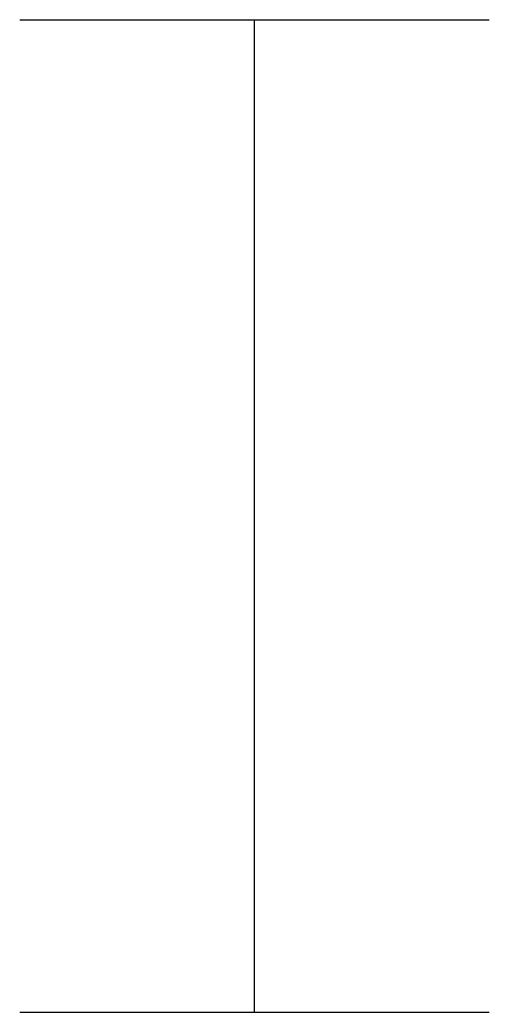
# Model space of a CAD drawing. Header units: metres. Extents: x 351.33 to 353.22, y 71.66 to 75.66.
import ezdxf

# ---------------------------------------------------------------- set-up
doc = ezdxf.new("R2010")
doc.units = ezdxf.units.M
doc.header["$MEASUREMENT"] = 0
doc.layers.get('0').update_dxf_attribs({"linetype": 'CONTINUOUS'})

msp = doc.modelspace()

# ---------------------------------------------------------------- linework, layer by layer
at = {"color": 74, "linetype": 'Continuous'}
for p, q in [((351.3281, 75.6584), (353.2205, 75.6584)), ((352.2743, 71.6584), (352.2743, 75.6584)), ((351.3281, 71.6584), (353.2205, 71.6584))]:
    msp.add_line(p, q, dxfattribs=at)

doc.saveas('drawing.dxf')
